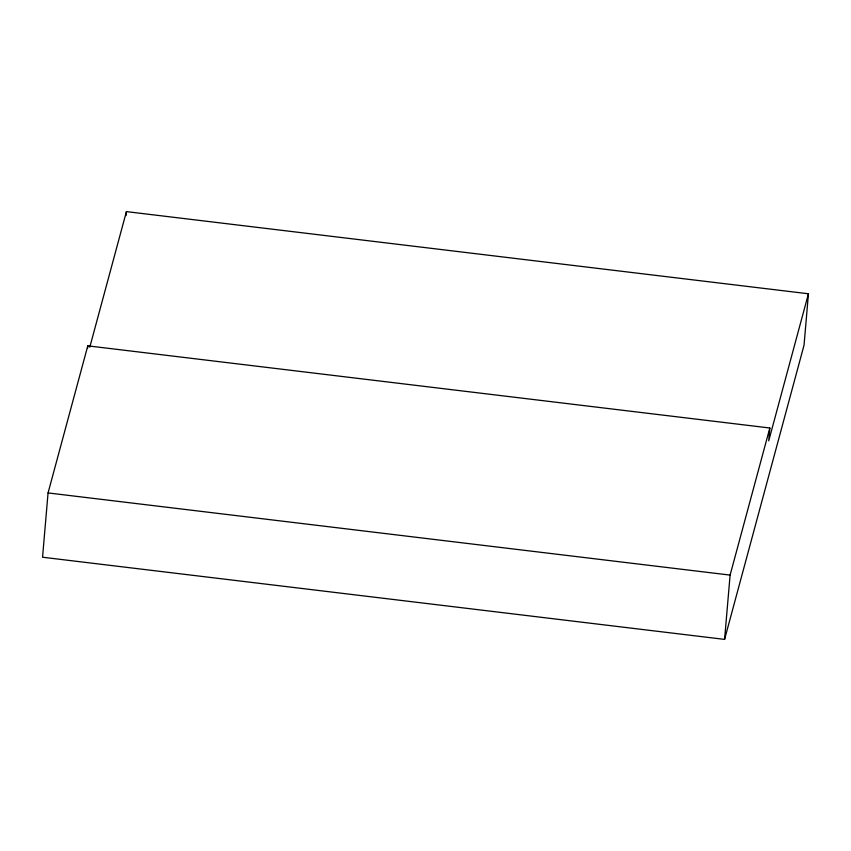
<?xml version="1.0" encoding="UTF-8"?>
<svg xmlns="http://www.w3.org/2000/svg" width="851" height="851" viewBox="0 0 851 851"><rect width="100%" height="100%" fill="white"/><g stroke="black" fill="none" stroke-linecap="round" stroke-linejoin="round"><path stroke-width="1.28" d="M808.45 293.776L768.719 440.861L769.825 428L87.791 345.846L48.06 492.931L42.55 557.224L724.584 639.388L804.035 345.208L808.45 293.776L126.416 211.612L89.791 347.187M87.568 348.41L87.791 345.846M126.076 215.569L126.416 211.612M724.584 639.388L730.105 575.095L769.825 428M48.06 492.931L730.105 575.095"/></g></svg>
